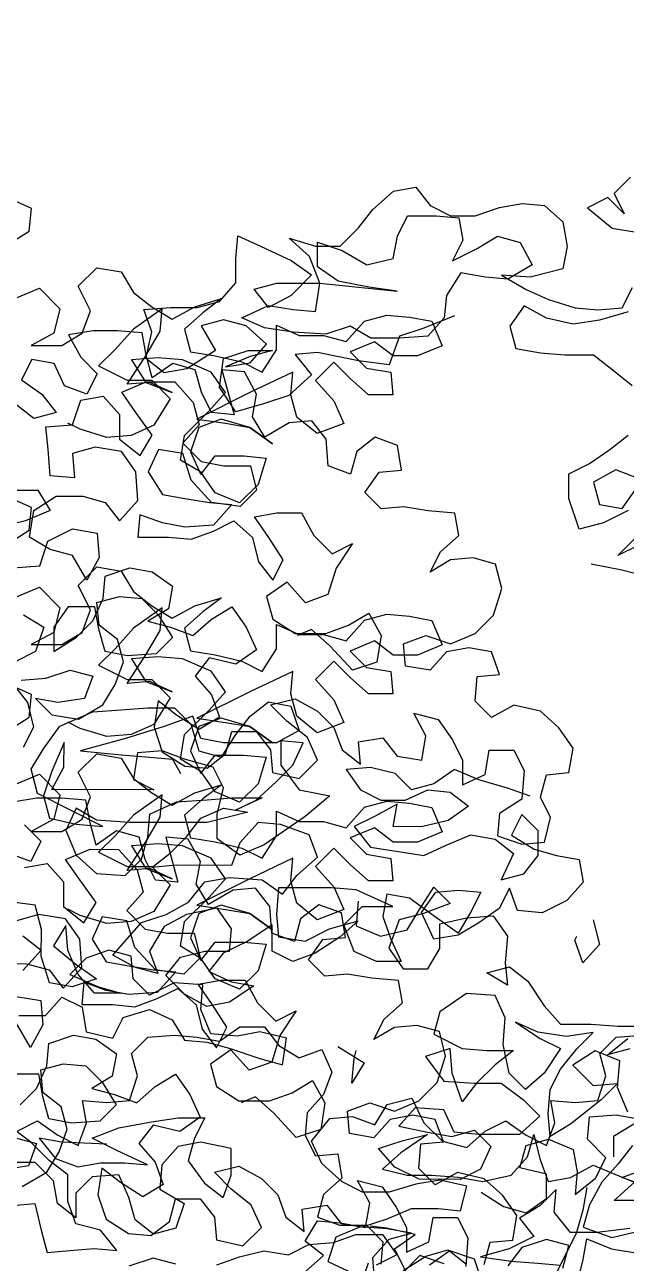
# Model space of a CAD drawing. Header units: inches. Extents: x 350994 to 353538, y 1581369 to 1583842.
# Drawn here: x 351498.83 to 351499.309, y 1583583.236 to 1583584.223 of the extents above; entities that cross this region are included whole.
import ezdxf

# ---------------------------------------------------------------- set-up
doc = ezdxf.new("R2010")
doc.units = ezdxf.units.IN
doc.header["$MEASUREMENT"] = 0
doc.linetypes.add('1', pattern=[0])
doc.layers.add('FOREST', color=96, linetype='Continuous')
doc.layers.add('TREE', color=81, linetype='1')

# ---------------------------------------------------------------- blocks, each defined once
blk = doc.blocks.new('TREE_4')
at = {"color": 94}
for points in [[(140.1, 8833.4), (171.9, 8853.6), (174.8, 8885.4), (143, 8899.9)], [(151.6, 8758.2), (186.3, 8772.7), (215.2, 8743.7), (206.5, 8709), (174.6, 8691.7), (218, 8691.7), (246.9, 8709), (258.5, 8740.8), (241.2, 8775.5), (267.3, 8801.5), (301.9, 8795.7), (319.3, 8766.8), (345.3, 8746.5), (374.2, 8729.1), (406, 8746.4), (443.6, 8758), (417.5, 8737.7), (391.5, 8714.6), (400.1, 8682.8), (434.8, 8677), (472.4, 8668.3), (501.3, 8653.8), (521.6, 8685.6), (521.6, 8720.3), (553.4, 8705.8), (588.1, 8705.8), (619.9, 8697.1), (645.9, 8726), (677.8, 8734.6), (709.6, 8731.7), (741.4, 8725.9), (755.8, 8691.2), (721.1, 8676.8), (686.4, 8676.8), (660.4, 8697), (625.7, 8682.6), (648.8, 8659.5), (683.5, 8653.7), (686.3, 8621.9), (651.6, 8621.9), (625.6, 8645), (602.5, 8668.2), (576.5, 8642.2), (602.5, 8613.3), (616.9, 8581.4), (579.3, 8567), (550.4, 8590.2), (541.8, 8622), (544.7, 8653.8), (483.9, 8624.9), (408.7, 8587.4), (449.2, 8581.6), (483.9, 8575.8), (515.7, 8552.6), (483.9, 8575.8), (443.4, 8587.4), (411.6, 8575.8), (400, 8541.2), (414.4, 8509.3), (434.7, 8535.3), (475.2, 8535.3), (507, 8532.4), (495.4, 8494.8), (469.3, 8468.8), (434.7, 8483.3), (414.4, 8512.2), (385.6, 8529.6), (391.4, 8564.3), (426.1, 8599), (449.2, 8625), (429, 8653.9), (388.6, 8671.3), (353.9, 8674.2), (316.3, 8671.3), (336.5, 8639.5), (374.1, 8625), (342.3, 8639.5), (310.5, 8636.7), (336.5, 8677.1), (356.8, 8711.8), (359.7, 8743.6), (319.2, 8714.7), (293.2, 8685.8), (270, 8662.7), (310.5, 8642.4), (345.2, 8642.4), (371.2, 8616.4), (348, 8578.8), (316.2, 8564.4), (281.5, 8561.5), (243.9, 8573.1), (226.6, 8581.8)], [(140.1, 8410.2), (171.9, 8430.4), (174.8, 8462.2), (143, 8476.7)], [(151.6, 8335), (186.3, 8349.5), (215.2, 8320.5), (206.5, 8285.8), (174.6, 8268.5), (218, 8268.5), (246.9, 8285.8), (258.5, 8317.6), (241.2, 8352.3), (267.3, 8378.3), (301.9, 8372.5), (319.3, 8343.6), (345.3, 8323.3), (374.2, 8305.9), (406, 8323.2), (443.6, 8334.8), (417.5, 8314.6), (391.5, 8291.5), (400.1, 8259.6), (434.8, 8253.8), (472.4, 8245.1), (501.3, 8230.6), (521.6, 8262.4), (521.6, 8297.1), (553.4, 8282.6), (588.1, 8282.6), (619.9, 8273.9), (645.9, 8302.8), (677.8, 8311.4), (709.6, 8308.5), (741.4, 8302.7), (755.8, 8268), (721.1, 8253.6), (686.4, 8253.6), (660.4, 8273.9), (625.7, 8259.4), (648.8, 8236.3), (683.5, 8230.5), (686.3, 8198.7), (651.6, 8198.7), (625.6, 8221.8), (602.5, 8245), (576.5, 8219), (602.5, 8190.1), (616.9, 8158.2), (579.3, 8143.8), (550.4, 8167), (541.8, 8198.8), (544.7, 8230.6), (483.9, 8201.7), (408.7, 8164.2), (449.2, 8158.4), (483.9, 8152.6), (515.7, 8129.4), (483.9, 8152.6), (443.4, 8164.2), (411.6, 8152.6), (400, 8118), (414.4, 8086.1), (434.7, 8112.2), (475.2, 8112.1), (507, 8109.2), (495.4, 8071.6), (469.3, 8045.6), (434.7, 8060.1), (414.4, 8089), (385.6, 8106.4), (391.4, 8141.1), (426.1, 8175.8), (449.2, 8201.8), (429, 8230.7), (388.6, 8248.1), (353.9, 8251), (316.3, 8248.1), (336.5, 8216.3), (374.1, 8201.8), (342.3, 8216.3), (310.5, 8213.5), (336.5, 8253.9), (356.8, 8288.6), (359.7, 8320.4), (319.2, 8291.5), (293.2, 8262.6), (270, 8239.5), (310.5, 8219.2), (345.2, 8219.2), (371.2, 8193.2), (348, 8155.6), (316.2, 8141.2), (281.5, 8138.3), (243.9, 8149.9), (226.6, 8158.6)], [(157, 7743.8), (194.6, 7743.8), (217.8, 7769.8), (246.7, 7755.3), (252.4, 7720.6), (290, 7711.9), (304.5, 7740.8), (342.1, 7752.3), (373.9, 7737.8), (391.2, 7708.9), (423, 7706), (454.8, 7697.3), (498.2, 7682.8), (530, 7674.1), (535.8, 7711.7), (498.2, 7720.4), (466.4, 7714.6), (428.8, 7717.6), (414.4, 7752.3), (417.3, 7787), (376.8, 7789.9), (342.1, 7772.6), (319, 7795.7), (316.1, 7827.5), (284.4, 7836.2), (252.5, 7824.7), (229.4, 7801.6), (269.8, 7784.2), (301.6, 7775.5), (264.1, 7775.5), (240.9, 7801.6), (226.5, 7836.3), (223.7, 7871), (206.3, 7842.1), (238.1, 7816), (267, 7795.8), (232.3, 7784.2), (200.5, 7790), (188.9, 7827.6), (189, 7865.2), (180.3, 7899.9), (134.1, 7905.8)], [(162.9, 7856.6), (188.9, 7836.3), (162.9, 7807.4)], [(140.1, 8145.7), (171.9, 8165.9), (174.8, 8197.7), (143, 8212.2)], [(151.6, 8070.5), (186.3, 8085), (215.2, 8056), (206.5, 8021.3), (174.6, 8004), (218, 8004), (246.9, 8021.3), (258.5, 8053.1), (241.2, 8087.8), (267.3, 8113.8), (301.9, 8108), (319.3, 8079.1), (345.3, 8058.8), (374.2, 8041.4), (406, 8058.7), (443.6, 8070.3), (417.5, 8050.1), (391.5, 8027), (400.1, 7995.1), (434.8, 7989.3), (472.4, 7980.6), (501.3, 7966.1), (521.6, 7997.9), (521.6, 8032.6), (553.4, 8018.1), (588.1, 8018.1), (619.9, 8009.4), (645.9, 8038.3), (677.8, 8046.9), (709.6, 8044), (741.4, 8038.2), (755.8, 8003.5), (721.1, 7989.1), (686.4, 7989.1), (660.4, 8009.4), (625.7, 7994.9), (648.8, 7971.8), (683.5, 7966), (686.3, 7934.2), (651.6, 7934.2), (625.6, 7957.4), (602.5, 7980.5), (576.5, 7954.5), (602.5, 7925.6), (616.9, 7893.7), (579.3, 7879.3), (550.4, 7902.5), (541.8, 7934.3), (544.7, 7966.1), (483.9, 7937.2), (408.7, 7899.7), (449.2, 7893.9), (483.9, 7888.1), (515.7, 7864.9), (483.9, 7888.1), (443.4, 7899.7), (411.6, 7888.2), (400, 7853.5), (414.4, 7821.7), (434.7, 7847.7), (475.2, 7847.6), (507, 7844.7), (495.4, 7807.1), (469.3, 7781.1), (434.7, 7795.6), (414.4, 7824.5), (385.6, 7841.9), (391.4, 7876.6), (426.1, 7911.3), (449.2, 7937.3), (429, 7966.2), (388.6, 7983.6), (353.9, 7986.5), (316.3, 7983.7), (336.5, 7951.8), (374.1, 7937.3), (342.3, 7951.8), (310.5, 7949), (336.5, 7989.4), (356.8, 8024.1), (359.7, 8055.9), (319.2, 8027), (293.2, 7998.1), (270, 7975), (310.5, 7954.7), (345.2, 7954.7), (371.2, 7928.7), (348, 7891.1), (316.2, 7876.7), (281.5, 7873.8), (243.9, 7885.4), (226.6, 7894.1)], [(637.2, 7905.3), (634.2, 7870.6), (668.9, 7856.1), (706.5, 7864.8), (723.9, 7893.7), (744.1, 7925.4), (767.3, 7902.3), (729.7, 7887.9), (695, 7879.2), (680.5, 7838.8), (700.7, 7809.8), (735.4, 7809.8), (752.7, 7838.7), (752.8, 7873.4), (790.4, 7882), (828, 7884.9), (848.2, 7856), (845.2, 7818.4), (848.1, 7786.6), (819.2, 7803.9), (851, 7812.6), (877, 7792.3), (900.1, 7757.6), (923.2, 7731.6), (966.6, 7731.5), (1004.2, 7728.6), (1099.6, 7728.5)], [(1021.5, 7696.8), (989.7, 7688.1), (1018.6, 7711.2)], [(1018.5, 7607.1), (1004.1, 7641.9), (1007, 7679.4), (972.3, 7693.9), (940.5, 7673.7), (969.4, 7644.8), (1004.1, 7647.6), (981, 7624.5), (937.6, 7589.9), (908.6, 7572.5), (905.8, 7604.4), (908.7, 7639), (923.2, 7667.9), (946.3, 7696.8), (969.5, 7719.9), (931.9, 7714.2), (891.4, 7720), (859.6, 7734.5), (894.3, 7711.3), (923.2, 7696.9), (900, 7662.2), (874, 7639.1), (850.9, 7662.2), (842.2, 7702.7), (845.2, 7740.3), (830.7, 7772.1), (790.3, 7775), (752.7, 7749.1), (744, 7717.3), (784.4, 7697), (819.1, 7694.1), (856.7, 7694), (830.7, 7673.8), (804.6, 7647.8), (784.3, 7621.8), (769.9, 7662.3), (767.1, 7697), (732.4, 7685.5), (758.4, 7650.8), (801.7, 7647.8), (839.3, 7647.8), (871.1, 7624.6), (894.2, 7601.5), (865.3, 7575.5), (807.4, 7575.5), (772.7, 7578.5), (758.3, 7610.3), (717.8, 7613.2), (694.7, 7587.2), (735.2, 7578.5), (769.8, 7572.7), (801.7, 7581.3), (824.8, 7558.2), (810.3, 7526.4), (781.4, 7511.9), (723.5, 7512), (688.9, 7529.4), (665.7, 7555.4), (700.5, 7567), (735.2, 7575.6), (697.5, 7549.6), (671.5, 7526.5), (706.2, 7517.8), (740.9, 7517.8), (778.5, 7514.8), (813.2, 7509), (853.6, 7517.7), (876.8, 7543.7), (885.5, 7575.5), (894.1, 7540.8), (905.7, 7508.9), (937.5, 7514.7), (969.3, 7532), (1038.7, 7503)], [(1021.3, 7442.3), (975, 7436.6), (937.4, 7436.6), (914.3, 7465.6), (917.2, 7497.4), (894.1, 7474.3), (865.2, 7456.9), (885.4, 7430.9), (850.7, 7413.6), (810.2, 7402.1), (853.5, 7396.2), (891.1, 7393.3), (922.9, 7390.4)], [(946, 7361.4), (954.7, 7396.1), (960.5, 7427.9), (995.2, 7413.4), (1032.8, 7407.6)], [(1041.6, 7503), (1009.8, 7514.6), (1050.3, 7529)], [(1027.2, 7589.8), (998.3, 7572.5), (998.2, 7543.6)], [(969.6, 7879), (978.3, 7844.3), (955.1, 7818.3), (943.6, 7850.1), (946.5, 7855.9)], [(608.1, 7700), (645.6, 7676.9), (628.2, 7648), (631.2, 7682.7), (634.1, 7694.2)], [(-1651.4, 7441.4), (-1694.8, 7424.1), (-1729.5, 7412.6), (-1744, 7372.1), (-1787.4, 7377.9), (-1845.2, 7389.6), (-1877, 7386.7), (-1853.9, 7357.8), (-1885.7, 7328.9), (-1920.4, 7317.3), (-1960.9, 7305.8), (-1984, 7340.5), (-1978.2, 7381), (-1943.5, 7392.5), (-1908.8, 7392.5), (-1940.6, 7383.9), (-1975.3, 7369.4), (-1940.6, 7375.2), (-1917.5, 7401.2), (-1946.4, 7427.2), (-1978.2, 7435.9), (-2010, 7427.3), (-1989.8, 7392.6), (-2030.3, 7366.6), (-2062.1, 7360.8), (-2088.1, 7381.1), (-2079.4, 7418.7), (-2090.9, 7450.5), (-2053.3, 7453.4), (-2015.7, 7453.3), (-1983.9, 7462), (-1960.8, 7488), (-1960.7, 7522.7), (-1957.8, 7554.5), (-1926, 7540), (-1882.7, 7519.7), (-1853.8, 7499.4), (-1882.7, 7470.5), (-1914.5, 7453.2), (-1934.7, 7479.3), (-1902.9, 7487.9), (-1842.2, 7487.9), (-1732.4, 7476.2), (-1772.8, 7482), (-1816.2, 7490.7), (-1845.1, 7511), (-1845.1, 7545.7), (-1810.4, 7534.1), (-1775.7, 7513.8), (-1738.1, 7522.5), (-1732.3, 7554.3), (-1717.8, 7583.2), (-1677.3, 7583.1), (-1645.5, 7580.2), (-1639.8, 7548.4), (-1654.3, 7519.5), (-1619.5, 7536.8), (-1590.6, 7554.1), (-1558.8, 7545.4), (-1541.5, 7513.6), (-1576.2, 7493.4), (-1608, 7496.3), (-1642.7, 7502.1), (-1663, 7470.3), (-1665.9, 7438.5), (-1689, 7412.5), (-1729.5, 7409.7), (-1770, 7409.7), (-1798.9, 7427.1), (-1833.6, 7415.6), (-1879.9, 7418.5), (-1920.3, 7424.3), (-1952.1, 7438.8), (-1914.5, 7456.1), (-1879.8, 7450.3), (-1848, 7447.4), (-1842.2, 7487.9), (-1856.6, 7525.5), (-1885.5, 7551.5), (-1848, 7539.9), (-1813.3, 7539.9), (-1787.2, 7565.9), (-1766.9, 7591.9), (-1738, 7617.9), (-1706.2, 7623.6), (-1686, 7597.6), (-1657.1, 7583.1), (-1622.4, 7583.1), (-1587.7, 7594.6), (-1555.9, 7600.4), (-1524.1, 7597.4), (-1498.1, 7574.3), (-1492.3, 7539.6), (-1498.1, 7507.8), (-1544.4, 7496.3), (-1584.9, 7499.2), (-1550.2, 7478.9), (-1518.4, 7464.4), (-1480.8, 7452.8), (-1449, 7449.9), (-1414.3, 7452.8), (-1399.9, 7481.7)], [(-1405.7, 7447), (-1446.2, 7435.5), (-1483.8, 7429.7), (-1521.3, 7438.4), (-1553.1, 7455.8), (-1573.4, 7426.9), (-1564.7, 7395.1), (-1530, 7389.3), (-1495.4, 7386.3), (-1454.9, 7386.3), (-1428.9, 7366), (-1400, 7342.9)], [(-1402.6, 7637.8), (-1425.8, 7614.7), (-1411.3, 7585.8), (-1434.4, 7608.9), (-1463.4, 7594.5), (-1428.7, 7565.5), (-1394, 7559.7)], [(148.1, 7474.9), (179.9, 7477.8), (188.6, 7440.2), (197.2, 7408.4), (229, 7411.3), (263.7, 7414.1), (295.5, 7411.2), (272.4, 7440.1), (237.7, 7448.8), (226.2, 7480.7), (226.2, 7518.2), (200.2, 7538.5), (174.2, 7564.5), (139.6, 7590.6)], [(281.2, 7561.6), (217.6, 7564.5), (185.8, 7570.3), (208.9, 7541.4), (240.7, 7529.8), (272.5, 7535.5), (307.2, 7535.5), (339, 7532.6), (295.7, 7552.9), (261, 7570.2), (298.6, 7584.7), (344.8, 7593.3), (382.4, 7599.1), (420, 7599), (405.5, 7570.1), (396.8, 7538.3), (419.9, 7506.5), (445.9, 7486.2), (457.5, 7518), (457.6, 7555.6), (414.2, 7564.3), (382.4, 7558.6), (359.2, 7532.6), (356.3, 7497.9), (391, 7477.6), (379.4, 7442.9), (347.6, 7434.3), (321.6, 7454.5), (312.9, 7486.4), (298.5, 7518.2), (260.9, 7515.3), (237.8, 7492.2), (237.7, 7457.5), (211.7, 7477.8), (206, 7509.6), (180, 7535.6), (145.3, 7535.7)], [(960.6, 7500.2), (954.8, 7468.4), (946.1, 7436.6), (917.1, 7378.8)], [(437.2, 7390.8), (469, 7402.4), (503.7, 7411), (538.4, 7405.2), (567.3, 7419.6), (602, 7422.5), (633.8, 7434), (671.4, 7434), (691.6, 7405.1), (662.7, 7390.6)], [(813, 7364.5), (801.5, 7399.2), (766.8, 7410.8), (737.9, 7390.6)], [(703.2, 7384.8), (688.7, 7413.7), (717.7, 7433.9), (677.2, 7442.7), (654.1, 7445.6)], [(651.1, 7393.5), (639.5, 7358.8), (636.6, 7324.1), (633.7, 7292.3), (622.1, 7260.5), (607.6, 7231.7), (593.1, 7197), (575.7, 7133.4), (569.9, 7101.6), (564.1, 7066.9), (555.4, 7032.2), (543.8, 6994.6), (540.9, 6980.2)], [(-1458, 7090.7), (-1414.6, 7082), (-1379.9, 7073.3)], [(-1391.5, 7116.7), (-1420.4, 7102.3), (-1397.2, 7125.4)], [(-1385.6, 7209.2), (-1423.2, 7223.7), (-1455, 7206.4), (-1446.3, 7174.6), (-1414.5, 7168.8), (-1394.3, 7197.7)], [(-1405.9, 7165.9), (-1440.6, 7148.5), (-1475.3, 7139.9), (-1489.7, 7183.3), (-1489.7, 7218), (-1460.7, 7232.4), (-1431.8, 7252.6), (-1405.8, 7272.8)], [(1780.1, 6695.5), (1809, 6678.2), (1797.4, 6643.5), (1768.5, 6629.1)], [(1765.5, 6597.3), (1785.8, 6571.2), (1794.4, 6536.5), (1779.9, 6507.6)], [(1777.1, 6603), (1811.8, 6605.9), (1846.5, 6617.4), (1878.3, 6608.7), (1866.7, 6576.9), (1829.1, 6571.2), (1797.3, 6577), (1820.4, 6553.8), (1858, 6548), (1892.7, 6568.2), (1910.1, 6597.1), (1921.7, 6628.9), (1913.1, 6660.7), (1887.1, 6681), (1884.2, 6712.8), (1916, 6721.4), (1947.8, 6718.5), (1970.9, 6695.4), (1991.1, 6663.5), (1968, 6640.4), (1927.5, 6637.6), (1895.7, 6643.4), (1887, 6675.2), (1881.3, 6707), (1843.7, 6707), (1823.4, 6678.2), (1823.4, 6643.5), (1855.2, 6663.7), (1878.4, 6686.8), (1892.9, 6718.6), (1895.8, 6750.4), (1930.5, 6761.9), (1962.3, 6756.1), (1991.2, 6735.8), (1985.4, 6704), (1956.4, 6686.7), (1988.2, 6678), (2020, 6666.4), (2046.1, 6689.5), (2075, 6706.8), (2095.2, 6677.9), (2109.7, 6646.1), (2080.7, 6625.9), (2043.1, 6634.6), (2022.9, 6608.6), (2046, 6582.5), (2057.5, 6550.7), (2028.6, 6533.4), (1996.8, 6553.7), (1970.8, 6573.9), (1965, 6536.4), (1976.5, 6501.6), (2008.3, 6481.4), (2040.1, 6478.5), (2066.1, 6498.7), (2074.8, 6530.5), (2109.5, 6530.4), (2129.8, 6504.4), (2132.6, 6472.6), (2170.2, 6463.9), (2196.2, 6489.9), (2181.8, 6521.7), (2152.9, 6544.9), (2129.8, 6568), (2164.5, 6576.6), (2196.3, 6559.3), (2219.4, 6536.1), (2231, 6504.3), (2257, 6484), (2254.1, 6515.8), (2288.8, 6521.6), (2309, 6495.6), (2343.7, 6489.7), (2349.5, 6524.4), (2332.2, 6556.3), (2366.9, 6547.5), (2387.1, 6518.6), (2401.5, 6489.7), (2401.5, 6455), (2433.3, 6469.4), (2439.1, 6504.1), (2473.8, 6504.1), (2488.3, 6475.2), (2485.3, 6434.7), (2453.5, 6414.5), (2450.6, 6382.7), (2485.3, 6371.1), (2517.1, 6373.9), (2525.8, 6408.6), (2511.4, 6437.5), (2520.1, 6469.3), (2551.9, 6472.2), (2557.7, 6506.9), (2537.5, 6535.8), (2511.5, 6559), (2473.9, 6567.7), (2442.1, 6550.4), (2419, 6573.5), (2421.9, 6608.2), (2453.7, 6611.1), (2442.1, 6642.9), (2410.3, 6648.7), (2378.5, 6643), (2355.4, 6617), (2320.7, 6622.8), (2317.8, 6654.6), (2349.6, 6666.1), (2384.3, 6654.5), (2419, 6668.9), (2445.1, 6694.9), (2456.7, 6732.5), (2448, 6767.2), (2416.2, 6775.9), (2384.4, 6773.1), (2355.5, 6755.7), (2370, 6784.6), (2396, 6807.7), (2390.3, 6839.5), (2352.7, 6842.5), (2318, 6848.3), (2286.2, 6845.4), (2263.1, 6868.6), (2283.4, 6897.5), (2315.2, 6900.3), (2309.4, 6935), (2277.6, 6946.6), (2251.6, 6926.4), (2242.9, 6894.6), (2211.1, 6906.2), (2208.2, 6943.8), (2188, 6969.8), (2156.2, 6967), (2121.5, 6946.8), (2104.2, 6975.7), (2110, 7007.5), (2092.7, 7039.3), (2060.9, 7042.2), (2078.2, 6978.6), (2046.3, 6981.5), (2031.9, 7010.5), (2023.3, 7042.3), (1991.5, 7051), (1962.5, 7030.8), (1953.9, 7062.6), (1948.1, 7094.4), (1913.5, 7097.3), (1878.8, 7097.3), (1844.1, 7091.6), (1861.4, 7059.8), (1884.5, 7036.6), (1870, 7007.7), (1838.2, 7019.3), (1823.8, 7051.1), (1792, 7056.9), (1777.5, 7028), (1806.4, 7007.8), (1826.6, 6981.7), (1794.8, 6973.1), (1768.8, 6993.4)], [(1757.1, 6871.9), (1800.5, 6871.9), (1817.8, 6843), (1783.1, 6828.5), (1748.4, 6819.9)], [(1765.7, 6762.1), (1803.3, 6764.9), (1814.9, 6799.6), (1849.6, 6816.9), (1884.3, 6811.1), (1887.1, 6776.4), (1869.8, 6744.6), (1849.6, 6779.3), (1817.8, 6788), (1788.9, 6805.4), (1794.7, 6843), (1826.5, 6863.2), (1864.1, 6863.2), (1895.9, 6854.5), (1916.1, 6828.4), (1942.1, 6857.3), (1939.3, 6897.8), (1919.1, 6926.7), (1881.5, 6932.5), (1849.7, 6923.9), (1852.5, 6889.2), (1817.9, 6892.1), (1815, 6929.7), (1812.1, 6961.5), (1849.7, 6964.4), (1861.3, 6999.1), (1893.1, 7004.8), (1916.2, 6978.8), (1916.2, 6944.1), (1945.1, 6920.9), (1962.5, 6949.8), (1939.4, 6981.6), (1919.2, 7010.6), (1953.9, 7025), (1994.3, 7025), (2020.3, 6996), (2029, 6964.2), (2005.8, 6938.2), (2031.8, 6912.2), (2063.6, 6906.3), (2101.2, 6906.3), (2109.9, 6871.6), (2086.7, 6848.5), (2046.2, 6854.3), (2017.3, 6886.2), (2005.8, 6923.7), (1971.1, 6929.6), (1956.6, 6897.8), (1976.9, 6865.9), (2008.7, 6860.1), (2043.3, 6854.3), (2075.1, 6851.4), (2049.1, 6822.5), (2008.6, 6819.7), (1976.8, 6825.5), (1945, 6837.1), (1942.1, 6805.3), (1985.5, 6805.2), (2017.3, 6802.3), (2049.1, 6813.8), (2078, 6828.3), (2104, 6805.1), (2112.7, 6770.4), (2132.9, 6744.4), (2147.4, 6773.3), (2127.1, 6805.1), (2106.9, 6834), (2138.7, 6839.8), (2173.4, 6839.7), (2190.8, 6807.9), (2216.8, 6781.9), (2245.7, 6796.3), (2222.5, 6761.6), (2210.9, 6724.1), (2179.1, 6712.5), (2153.1, 6741.5), (2124.2, 6721.2), (2132.8, 6689.4), (2164.6, 6669.2), (2208, 6669.1), (2239.8, 6680.7), (2268.7, 6698), (2286, 6666.2), (2280.2, 6628.6), (2245.5, 6617.1), (2213.7, 6651.8), (2187.7, 6674.9), (2167.5, 6666.3)], [(-1544.7, 6761.9), (-1576.5, 6773.5), (-1617, 6785.1), (-1651.6, 6799.6), (-1680.6, 6779.4), (-1712.4, 6770.8), (-1735.5, 6793.9), (-1770.2, 6802.6), (-1804.9, 6799.8), (-1784.7, 6770.8), (-1755.8, 6756.4), (-1721.1, 6756.3), (-1689.3, 6770.8), (-1657.5, 6767.8), (-1631.5, 6747.6), (-1660.4, 6727.4), (-1698, 6718.7), (-1738.5, 6718.8), (-1732.6, 6750.6), (-1764.5, 6733.2), (-1793.4, 6718.8), (-1770.3, 6689.9), (-1695.1, 6678.2), (-1663.3, 6692.7), (-1628.6, 6707.1), (-1593.9, 6701.3), (-1567.9, 6681), (-1585.3, 6643.4), (-1553.5, 6652.1), (-1533.2, 6678.1), (-1533.2, 6712.8), (-1556.3, 6735.9), (-1570.8, 6707), (-1539, 6686.8), (-1507.2, 6678.1), (-1475.4, 6672.3), (-1469.6, 6640.4), (-1492.8, 6614.4), (-1527.5, 6597.1), (-1562.2, 6600.1), (-1573.7, 6631.9), (-1588.2, 6603), (-1617.1, 6582.8), (-1646.1, 6565.4), (-1680.8, 6559.7), (-1698.1, 6597.3), (-1677.8, 6626.2), (-1646, 6629), (-1614.2, 6626.1), (-1628.7, 6597.2), (-1646.1, 6568.3), (-1683.6, 6594.4), (-1715.4, 6617.5), (-1747.2, 6623.4), (-1753, 6591.6), (-1741.5, 6559.7), (-1727.1, 6527.9), (-1761.8, 6528), (-1793.6, 6542.4), (-1808, 6580), (-1781.9, 6606), (-1738.6, 6606), (-1790.6, 6629.2), (-1825.3, 6632.1), (-1900.5, 6632.2), (-1903.4, 6594.6), (-1900.5, 6562.8), (-1862.9, 6557), (-1828.2, 6574.3), (-1787.7, 6585.8), (-1813.8, 6562.7), (-1848.5, 6539.6), (-1880.3, 6528.1), (-1909.2, 6542.5), (-1909.2, 6580.1), (-1943.9, 6557), (-1978.6, 6539.7), (-1998.9, 6513.7), (-1967.1, 6499.2), (-1935.3, 6493.4), (-1970, 6470.3), (-2001.8, 6464.6), (-2033.6, 6481.9), (-2059.6, 6508), (-2039.3, 6534), (-2004.6, 6542.6), (-1969.9, 6542.6), (-1967, 6574.4), (-1987.2, 6603.3), (-2030.6, 6594.7), (-2062.4, 6577.4), (-2082.7, 6542.7), (-2071.1, 6510.9), (-2102.9, 6519.6), (-2134.7, 6537), (-2094.2, 6583.2), (-2059.5, 6594.7), (-2027.7, 6612), (-2004.5, 6640.9), (-1969.8, 6646.7), (-1923.6, 6643.8), (-1894.7, 6623.5), (-1874.4, 6649.5), (-1845.5, 6675.5), (-1857, 6707.3), (-1897.5, 6721.8), (-1929.3, 6724.7), (-1955.3, 6695.8), (-1966.9, 6664), (-2045, 6664.1), (-2079.7, 6661.2), (-2053.6, 6681.5), (-2030.5, 6704.6), (-2010.2, 6730.6), (-1978.4, 6745), (-1943.7, 6739.2), (-2001.6, 6724.8), (-2111.4, 6724.9), (-2157.7, 6727.8), (-2186.6, 6745.2), (-2201.1, 6713.4), (-2186.6, 6678.7), (-2157.8, 6652.6), (-2117.3, 6649.7), (-2094.1, 6672.8), (-2085.4, 6704.6), (-2082.5, 6736.4), (-2044.9, 6753.7), (-2001.5, 6756.6), (-1966.8, 6759.4), (-1923.5, 6759.4), (-1961.1, 6742.1), (-1932.1, 6756.5), (-1903.2, 6782.5), (-1880.1, 6805.6), (-1865.6, 6837.4), (-1897.4, 6840.3), (-1897.4, 6805.6), (-1871.4, 6770.9), (-1828, 6762.2), (-1862.8, 6733.3), (-1920.6, 6692.9), (-1955.3, 6678.5), (-1987.1, 6701.6), (-1987.1, 6736.3), (-1978.4, 6773.9), (-1992.8, 6802.8), (-2033.3, 6814.4), (-2065.1, 6826), (-2099.8, 6823.2), (-2105.6, 6785.6), (-2076.7, 6771.1), (-2221.3, 6771.2), (-2203.9, 6803), (-2203.8, 6837.7), (-2221.2, 6797.3), (-2232.8, 6762.6), (-2224.2, 6730.8), (-2186.6, 6722.1), (-2149, 6719.1), (-2241.5, 6765.5), (-2250.1, 6800.2), (-2232.8, 6829.1), (-2209.6, 6860.9), (-2163.3, 6881.1), (-2122.9, 6883.9), (-2085.3, 6886.8), (-2047.7, 6886.7), (-2024.6, 6863.6), (-2013, 6826), (-1981.2, 6817.3), (-1961, 6849.1), (-1940.7, 6875.1), (-1914.7, 6895.3), (-1882.9, 6889.5), (-1871.3, 6854.8), (-1903.2, 6837.4), (-1978.3, 6837.5), (-2010.1, 6843.3), (-2021.7, 6875.1), (-2062.2, 6860.7), (-2117.1, 6843.4), (-2180.7, 6826.1), (-2122.9, 6820.3), (-2088.2, 6817.4), (-2050.6, 6814.5), (-2039.1, 6794.2)], [(-2270.3, 6288.2), (-2241.4, 6302.7), (-2212.5, 6282.4), (-2183.6, 6267.9), (-2172, 6299.7), (-2177.7, 6331.5), (-2143.1, 6328.6), (-2111.2, 6331.4), (-2099.7, 6366.1), (-2108.3, 6397.9), (-2085.1, 6421.1), (-2047.6, 6423.9), (-2015.8, 6421), (-1984, 6415.2), (-1955, 6435.4), (-1920.3, 6435.4), (-1900.1, 6409.3), (-1871.2, 6391.9), (-1839.4, 6403.5), (-1825, 6371.7), (-1836.6, 6339.9), (-1859.7, 6313.9), (-1862.6, 6282.1), (-1848.2, 6253.1), (-1816.4, 6256), (-1810.7, 6221.3), (-1836.7, 6198.2), (-1845.4, 6166.4), (-1813.6, 6154.8), (-1776, 6154.8), (-1752.9, 6131.6), (-1755.8, 6099.8)], [(-1724, 6091.1), (-1692.2, 6111.3), (-1660.4, 6120), (-1634.4, 6099.7)], [(-1862.6, 6089), (-1836.6, 6112.1), (-1862.6, 6132.3), (-1845.2, 6161.2), (-1813.4, 6158.3), (-1781.6, 6152.5), (-1746.9, 6164), (-1712.2, 6178.4), (-1674.6, 6178.4), (-1642.8, 6175.5), (-1634.1, 6210.2), (-1671.6, 6218.9), (-1706.4, 6213.1), (-1743.9, 6201.6), (-1781.5, 6201.6), (-1810.4, 6216.1), (-1839.3, 6242.2), (-1853.8, 6274), (-1827.7, 6305.8), (-1795.9, 6308.6), (-1764.1, 6297), (-1746.7, 6325.9), (-1712, 6334.6), (-1694.7, 6299.9), (-1668.7, 6273.8), (-1634, 6265.1), (-1608, 6288.2), (-1579.1, 6302.7), (-1550.2, 6282.4), (-1521.3, 6267.9), (-1509.7, 6299.7), (-1515.4, 6331.5), (-1480.7, 6328.6), (-1448.9, 6331.4), (-1437.3, 6366.1), (-1446, 6397.9), (-1422.8, 6421.1), (-1385.2, 6423.9)], [(1767, 5956.2), (1798.8, 5947.5), (1787.2, 5915.7), (1749.6, 5909.9)], [(1778.5, 5886.8), (1813.3, 5907), (1830.6, 5935.9), (1842.2, 5967.7), (1833.6, 5999.5), (1807.6, 6019.8), (1804.7, 6051.6), (1836.5, 6060.2), (1868.3, 6057.3), (1891.4, 6034.1), (1911.6, 6002.3), (1888.5, 5979.2), (1848, 5976.3), (1816.2, 5982.2), (1807.6, 6014), (1801.8, 6045.8), (1764.2, 6045.8)], [(1775.8, 6002.4), (1798.9, 6025.5), (1813.4, 6057.3), (1816.3, 6089.1), (1851, 6100.7), (1882.8, 6094.9), (1911.7, 6074.6), (1905.9, 6042.8), (1877, 6025.5), (1908.8, 6016.8), (1940.6, 6005.2), (1966.6, 6028.3), (1995.5, 6045.6), (2015.7, 6016.7), (2030.2, 5984.9), (2001.2, 5964.6), (1963.7, 5973.3), (1943.4, 5947.3), (1966.5, 5921.3), (1978, 5889.5), (1949.1, 5872.2), (1917.3, 5892.4), (1891.3, 5912.7), (1885.5, 5875.1), (1897, 5840.4), (1928.8, 5820.1), (1960.6, 5817.2), (1986.7, 5837.4), (1995.4, 5869.2), (2030.1, 5869.2), (2050.3, 5843.2), (2053.1, 5811.4), (2090.7, 5802.6), (2116.8, 5828.6), (2102.3, 5860.5), (2073.4, 5883.6), (2050.3, 5906.8), (2085, 5915.4), (2116.8, 5898), (2139.9, 5874.9), (2151.5, 5843.1), (2177.5, 5822.8), (2174.6, 5854.6), (2209.3, 5860.4), (2229.5, 5834.3), (2264.2, 5828.5), (2270, 5863.2), (2252.7, 5895), (2287.4, 5886.3), (2307.6, 5857.4), (2322, 5828.5), (2322, 5793.8), (2353.8, 5808.2), (2359.6, 5842.9), (2394.3, 5842.8), (2408.8, 5813.9), (2405.8, 5773.4)], [(2431.9, 5776.3), (2440.6, 5808.1), (2472.4, 5811), (2478.2, 5845.7), (2458, 5874.6), (2432, 5897.7), (2394.4, 5906.5), (2362.6, 5889.1), (2339.5, 5912.3), (2342.4, 5947), (2374.2, 5949.8), (2362.7, 5981.7), (2330.9, 5987.5), (2299.1, 5981.7), (2275.9, 5955.7), (2241.2, 5961.5), (2238.4, 5993.3), (2270.2, 6004.9), (2304.9, 5993.3), (2339.6, 6007.7), (2365.6, 6033.7), (2377.2, 6071.3), (2368.6, 6106), (2336.8, 6114.7), (2305, 6111.8), (2276, 6094.5), (2290.5, 6123.4), (2316.6, 6146.5), (2310.8, 6178.3), (2273.2, 6181.2), (2238.5, 6187.1), (2206.7, 6184.2), (2183.6, 6207.3), (2203.9, 6236.2), (2235.7, 6239.1), (2229.9, 6273.8), (2198.1, 6285.4), (2172.1, 6265.2), (2163.4, 6233.4), (2131.6, 6245), (2128.7, 6282.6), (2108.5, 6308.6), (2076.7, 6305.7), (2042, 6285.5), (2024.7, 6314.5), (2030.5, 6346.3), (2013.2, 6378.1), (1981.4, 6381), (1998.7, 6317.4), (1966.9, 6320.3), (1952.4, 6349.2), (1943.8, 6381), (1912, 6389.7), (1883.1, 6369.5), (1874.4, 6401.3), (1868.7, 6433.2), (1834, 6436.1), (1799.3, 6436.1), (1764.6, 6430.4)], [(1781.9, 6398.5), (1805, 6375.4), (1790.5, 6346.5), (1758.7, 6358.1)], [(1770.1, 6155.7), (1804.8, 6149.9), (1807.7, 6115.2), (1790.3, 6083.4), (1770.1, 6118.1)], [(1747, 6202), (1784.6, 6201.9), (1816.4, 6193.2), (1836.6, 6167.2), (1862.7, 6196.1), (1859.8, 6236.6), (1839.6, 6265.5), (1802, 6271.3), (1770.2, 6262.7)], [(1781.8, 6337.8), (1813.7, 6343.6), (1836.8, 6317.5), (1836.7, 6282.8), (1865.6, 6259.7), (1883, 6288.6), (1859.9, 6320.4), (1839.7, 6349.3), (1874.4, 6363.8), (1914.9, 6363.7), (1940.9, 6334.8), (1949.5, 6303), (1926.4, 6277), (1952.3, 6250.9), (1984.1, 6245.1), (2021.7, 6245.1), (2030.4, 6210.4), (2007.2, 6187.3), (1966.8, 6193.1), (1937.9, 6224.9), (1926.3, 6262.5), (1891.6, 6268.3), (1877.2, 6236.5), (1897.4, 6204.7), (1929.2, 6198.9), (1963.9, 6193.1), (1995.7, 6190.2), (1969.6, 6161.3), (1929.1, 6158.4), (1897.3, 6164.2), (1865.5, 6175.8), (1862.6, 6144), (1906, 6144), (1937.8, 6141.1), (1969.6, 6152.6), (1998.5, 6167), (2024.5, 6143.9), (2033.2, 6109.2), (2053.4, 6083.1), (2067.9, 6112), (2047.7, 6143.9), (2027.5, 6172.8), (2059.3, 6178.5), (2094, 6178.5), (2111.3, 6146.7), (2137.3, 6120.6), (2166.2, 6135.1), (2143, 6100.4), (2131.4, 6062.8), (2099.6, 6051.3), (2073.6, 6080.2), (2044.7, 6060), (2053.3, 6028.2), (2085.1, 6007.9), (2128.5, 6007.9), (2160.3, 6019.4), (2189.2, 6036.7), (2206.6, 6004.9), (2200.7, 5967.3), (2166, 5955.8), (2134.3, 5990.5), (2108.3, 6013.7), (2088, 6005)], [(-1613.8, 6201.5), (-1582.1, 6181.2), (-1550.3, 6172.5), (-1521.3, 6192.7), (-1521.3, 6227.4), (-1558.9, 6236.1), (-1550.2, 6267.9), (-1518.4, 6276.6), (-1483.7, 6262.1), (-1477.9, 6230.3), (-1480.8, 6198.5), (-1451.9, 6221.6), (-1437.4, 6250.5), (-1463.4, 6276.5), (-1460.5, 6308.3), (-1422.9, 6311.2), (-1391.1, 6305.4)], [(-1399.8, 6267.8), (-1420.1, 6241.8), (-1443.2, 6215.8), (-1460.6, 6184), (-1469.3, 6152.2), (-1428.9, 6137.7), (-1391.3, 6146.4)], [(-1379.7, 6189.7), (-1425.9, 6189.8), (-1397, 6215.7)], [(-1498.3, 6094.4), (-1489.6, 6126.2), (-1521.4, 6134.9), (-1556.1, 6123.4), (-1576.3, 6097.4)], [(-1666, 6100.3), (-1700.7, 6111.9), (-1726.7, 6085.9)], [(-1764.3, 6071.5), (-1767.2, 6109.1), (-1744, 6135.1), (-1712.2, 6143.8), (-1746.9, 6149.6), (-1784.5, 6152.5), (-1819.2, 6138.1), (-1830.8, 6103.4), (-1793.2, 6086)], [(-2045.9, 6099.8), (-2077.7, 6108.5), (-2112.4, 6096.9)]]:
    blk.add_lwpolyline(points, dxfattribs=at)

msp = doc.modelspace()

# ---------------------------------------------------------------- hatches: boundary and pattern name
at = {"layer": 'FOREST', "lineweight": 5}
h = msp.add_hatch(dxfattribs=at)
h.set_pattern_fill('ANSI31', color=96, scale=50, style=0)
h.paths.add_polyline_path([(351604.92742, 1583347.98001), (351663.00361, 1583522.95042), (351611.87793, 1583545.35936), (351490.29156, 1583598.08515), (351436.56964, 1583404.46462), (351529.74504, 1583373.17051)])
h.paths.add_polyline_path([(351517.5086, 1583480.13966), (351575.36575, 1583480.13966), (351575.36575, 1583465.13966), (351517.5086, 1583465.13966)], flags=24)

# ---------------------------------------------------------------- block references
at = {"layer": 'TREE', "lineweight": 5, "xscale": 0.0005632341344607994, "yscale": 0.0005632341490127146, "zscale": 0.0005632341444477617}
for p in [(351497.82627, 1583579.98168), (351500.10256, 1583579.79974), (351498.7368, 1583579.07199)]:
    msp.add_blockref('TREE_4', p, dxfattribs=at)

doc.saveas('drawing.dxf')
